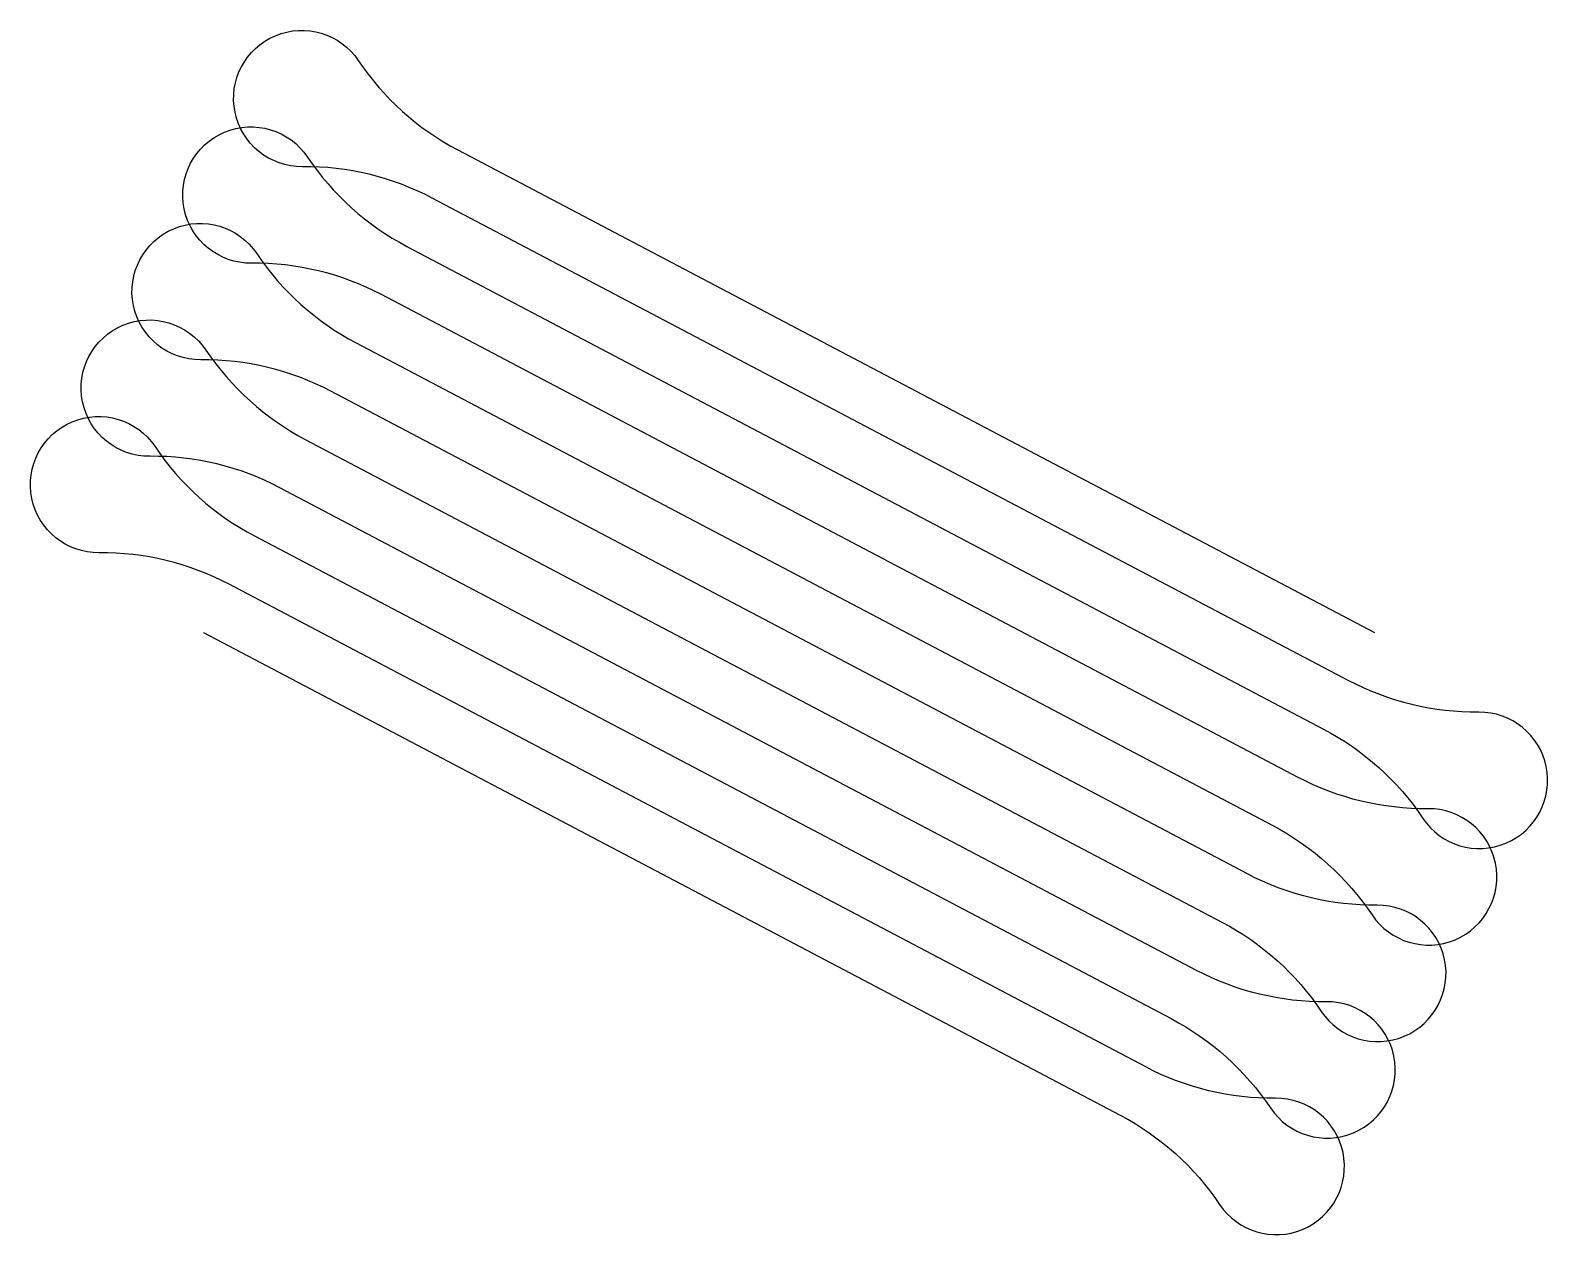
# Model space of a CAD drawing. Extents: x -9.2 to 18.6, y -18.7 to 3.4.
import ezdxf

# ---------------------------------------------------------------- set-up
doc = ezdxf.new("R2010")
doc.units = 0
doc.layers.get('0').update_dxf_attribs({"linetype": 'CONTINUOUS'})

msp = doc.modelspace()

# ---------------------------------------------------------------- linework, layer by layer
msp.add_lwpolyline([(-6.009, -7.669), (10.801, -16.519, -0.124369), (12.623, -18.156, 1.676106), (13.648, -16.209, -0.124369), (11.267, -15.634), (-5.543, -6.784, 0.124369), (-7.924, -6.208, -1.676106), (-6.899, -4.262, 0.124369), (-5.077, -5.899), (11.733, -14.749, -0.124369), (13.555, -16.386, 1.676106), (14.58, -14.439, -0.124369), (12.199, -13.864), (-4.611, -5.014, 0.124369), (-6.992, -4.439, -1.676106), (-5.967, -2.492, 0.124369), (-4.145, -4.129), (12.665, -12.979, -0.124369), (14.487, -14.616, 1.676106), (15.512, -12.67, -0.124369), (13.131, -12.094), (-3.679, -3.244, 0.124369), (-6.06, -2.669, -1.676106), (-5.035, -0.722, 0.124369), (-3.213, -2.359), (13.597, -11.209, -0.124369), (15.418, -12.847, 1.676106), (16.443, -10.9, -0.124369), (14.062, -10.325), (-2.748, -1.475, 0.124369), (-5.129, -0.899, -1.676106), (-4.104, 1.048, 0.124369), (-2.282, -0.59), (14.528, -9.44, -0.124369), (16.35, -11.077, 1.676106), (17.375, -9.13, -0.124369), (14.994, -8.555), (-1.816, 0.295, 0.124369), (-4.197, 0.871, -1.676106), (-3.172, 2.817, 0.124369), (-1.35, 1.18), (15.46, -7.67)], format="xyb")

doc.saveas('drawing.dxf')
